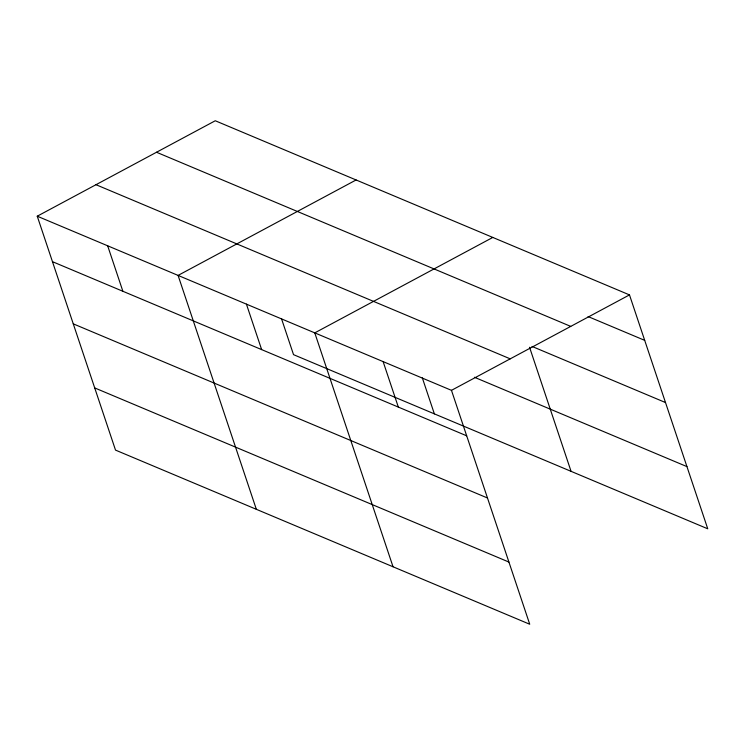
<?xml version="1.0" encoding="UTF-8"?>
<svg xmlns="http://www.w3.org/2000/svg" width="745" height="745" viewBox="0 0 745 745"><rect width="100%" height="100%" fill="white"/><g stroke="black" fill="none" stroke-linecap="round" stroke-linejoin="round"><path stroke-width="1.12" d="M37.25 216.199L451.47 390.343L529.732 624.245L115.512 450.101L37.25 216.199L215.268 120.755L629.488 294.899L707.75 528.801L293.53 354.657L281.489 318.655M356.101 179.964L178.083 275.408L256.345 509.31M492.799 237.431L314.772 332.875L393.034 566.777M451.47 390.343L629.488 294.899M588.103 316.569L644.704 340.363M156.525 152.25L570.745 326.394M532.023 346.425L665.509 402.551M95.993 184.704L510.213 358.848M474.435 377.268L686.946 466.612M52.467 261.672L466.677 435.816M73.271 323.851L487.491 497.995M94.708 387.922L508.919 562.065M529.546 347.254L571.061 471.334M422.322 377.864L434.363 413.866M383.126 361.614L398.333 407.077M246.427 304.146L261.644 349.61M107.671 245.803L122.878 291.276"/></g></svg>
